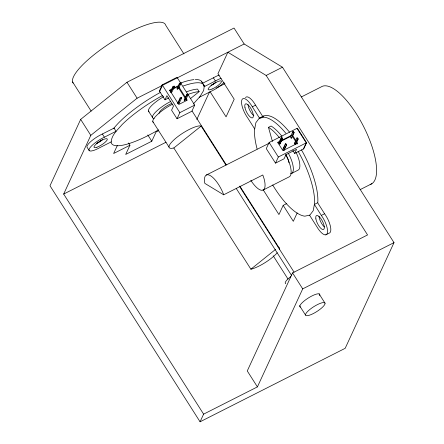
<?xml version="1.0" encoding="UTF-8"?>
<svg xmlns="http://www.w3.org/2000/svg" width="444" height="444" viewBox="0 0 444 444"><rect width="100%" height="100%" fill="white"/><g stroke="black" fill="none" stroke-linecap="round" stroke-linejoin="round"><path stroke-width="0.67" d="M158.486 129.87A54.668 13.714 -32.4 0 1 111.15 142.574C111.244 135.048 117.732 129.765 122.205 124.47A54.668 13.714 -32.4 0 1 162.798 95.36M201.326 81.285L204.296 85.947L203.652 90.504L199.883 96.681L193.24 104.057M285.853 133.3A54.668 19.231 63.1 0 0 264.23 117.205L259.179 118.304L255.866 122.705L254.501 130.098A54.668 19.231 63.1 0 0 257.109 148.99M80.658 119.397L49.994 185.764L200.066 421.8L345.177 348.318L394.006 242.635L282.467 67.205L244.167 43.989L234.027 28.044L126.967 82.257L80.658 119.397L90.798 135.348L63.675 194.056L203.607 414.141L200.066 421.8M117.388 145.371L113.636 153.502L129.937 145.244L128.488 142.968M129.937 145.244L125.691 154.434L151.781 141.225L156.027 132.035L158.441 130.814M164.985 99.828L166.894 95.693L173.487 106.055L171.578 110.19L177.023 118.759L191.864 111.244L194.694 105.117L177.028 77.334L162.188 84.848L159.357 90.976L164.985 99.828L168.698 97.946M159.662 91.453L162.493 85.326L177.334 77.811M170.435 92.013L172.91 86.652L174.215 85.992L174.52 86.469L172.039 91.83L170.735 92.491L173.216 87.129L174.52 86.469M177.594 87.002L178.127 85.842L173.282 88.295M179.432 83.35L176.956 88.711L177.261 89.189L178.566 88.528L181.041 83.167L180.736 82.689L179.432 83.35L179.737 83.827L177.261 89.189M179.909 84.477L180.736 82.689M177.633 103.335L180.109 97.974L181.413 97.314L181.718 97.791L179.243 103.152L177.939 103.813L180.414 98.451L181.718 97.791M186.63 94.672L184.155 100.033L184.46 100.511L185.764 99.85L188.239 94.489L187.934 94.011L186.63 94.672L186.935 95.149L184.46 100.511M177.023 118.759L179.853 112.632L194.694 105.117M196.814 119.442L209.535 91.914M294.672 153.43L303.718 148.845L306.549 142.718L297.319 128.205L269.114 142.485L266.283 148.612L275.513 163.131L284.071 158.797L285.98 154.662L296.581 149.295L294.672 153.43L292.824 150.527M281.291 137.44L278.815 142.796L279.626 144.072L280.12 143.828L282.595 138.467L281.785 137.19L281.291 137.44L282.107 138.711L279.626 144.072M280.131 140.765L281.785 137.19M275.513 163.131L278.344 157.004L306.549 142.718M285.348 143.817L282.872 149.178L283.683 150.455L284.171 150.205L286.652 144.844L285.836 143.567L285.348 143.817L286.158 145.094L283.683 150.455M283.638 148.335L284.737 145.954M292.868 131.574L290.393 136.935L291.203 138.212L291.691 137.962L294.172 132.606L293.356 131.33L292.868 131.574L293.678 132.85L291.203 138.212M292.535 133.117L293.356 131.33M294.45 143.318L296.925 137.956L297.413 137.707L298.224 138.983L295.748 144.344L295.26 144.594L294.45 143.318L294.938 143.068M295.216 142.474L296.315 140.088M295.26 144.594L297.735 139.233L298.224 138.983M303.424 148.995L306.255 142.868L297.025 128.349M286.813 203.524L283.178 205.367L278.932 214.557L263.076 189.616M297.18 212.954L293.318 221.312L283.178 205.367M210.19 91.869L226.068 116.839L234.199 99.24L217.954 73.693L227.861 52.248L266.161 75.463L367.56 234.948L292.563 272.927L247.269 370.945L257.409 386.896L203.607 414.141M257.409 386.896L302.703 288.872L394.006 242.635M113.525 128.66L114.03 128.1L116.062 131.291L104.246 137.263A13.664 3.43 -32.4 0 0 89.166 149.117A13.664 3.43 -32.4 0 0 100.055 147.519L111.25 141.875M90.798 135.348L137.107 98.207L162.421 85.387M190.509 98.568L199.145 91.642L197.519 89.089A39.044 9.796 -32.4 0 0 186.641 91.786M201.149 126.074L199.717 125.857A19.525 4.901 -32.4 0 0 176.657 137.535A19.525 4.901 -32.4 0 0 171.65 148.368L173.826 147.985L201.149 126.074L225.974 165.113M173.826 147.985L250.888 269.192L275.535 249.428M177.234 77.883L244.167 43.989M179.737 83.827L181.041 83.167M172.072 88.911L169.652 90.138L178.777 104.49L187.251 100.194L186.158 98.474M169.297 90.903L177.772 86.608M89.233 150.644L87.207 147.452A13.664 3.43 -32.4 0 1 102.22 134.071L114.03 128.1M186.935 95.149L188.239 94.489M216.467 87.923L224.919 83.644M199.378 97.242L211.189 91.27A13.664 3.43 -32.4 0 0 224.153 82.318M266.161 75.463L282.467 67.205M63.675 194.056L165.978 142.247M252.303 106.815L255.566 105.161L262.82 116.572L259.562 118.226L252.214 106.649A13.664 4.806 63.1 0 0 241.875 99.889A13.664 4.806 63.1 0 0 247.758 117.976L254.712 128.96M259.723 118.032L263.675 116.034M301.365 96.942L321.14 86.93A54.668 19.231 63.1 0 1 363.88 127.073A54.668 19.231 63.1 0 1 370.157 184.504M272.433 141.481L268.47 127.345L271.079 126.024A39.044 13.736 63.1 0 1 282.001 136.358M206.321 175.047L269.075 143.268M282.107 138.711L282.595 138.467M293.678 132.85L294.172 132.606M280.108 141.137L277.661 142.374L282.933 150.666L297.608 143.234L296.908 142.13M281.329 140.515L291.725 135.254M277.922 142.829L279.753 141.902M280.98 141.281L290.759 136.33M286.158 145.094L286.652 144.844M223.682 194.805L223.332 193.778A19.525 6.865 63.1 0 0 210.528 175.741A19.525 6.865 63.1 0 0 204.645 182.451L204.845 183.389L223.682 194.805L262.809 174.986L263.997 178.482A19.525 6.865 63.1 0 1 262.343 190.282A19.525 6.865 63.1 0 1 250.788 180.275M291.675 173.388L298.196 170.085A17.571 6.183 63.1 0 0 296.22 152.669M263.203 190.004L289.294 176.795A19.525 6.865 63.1 0 0 285.864 155.012M360.123 189.644L371.861 183.699M321.328 215.412L324.592 213.764L317.632 202.775L314.374 204.429L321.328 215.412A13.664 4.806 63.1 0 1 327.206 233.5A13.664 4.806 63.1 0 1 316.866 226.734L309.518 215.157M325.796 234.848L329.06 233.194A13.664 4.806 63.1 0 0 324.592 213.764M202.164 83.466L213.359 77.822A13.664 3.43 -32.4 0 1 219.108 75.119M221.134 78.305A13.664 3.43 -32.4 0 0 215.384 81.008L204.196 86.658L203.519 85.592M262.437 116.655L262.82 116.572M250.888 269.192L251.532 269.081A19.525 4.901 -32.4 0 0 277.234 252.747M278.216 247.28L278.638 247.341A19.525 4.901 -32.4 0 1 279.298 249.428M299.556 305.694L305.511 315.04M296.925 137.956L297.735 139.233M292.335 134.943L295.854 140.471M292.335 136.264L295.499 141.236M296.204 142.346L297.258 144M279.304 142.552L280.12 143.828M269.114 142.485L278.344 157.004M213.359 77.822L215.384 81.008M183.916 53.902L165.762 25.347A54.668 13.714 -32.4 0 0 113.509 41.026A54.668 13.714 -32.4 0 0 73.116 83.072M319.097 293.861L325.036 303.219A11.455 2.875 -32.4 0 1 310.994 314.635A11.455 2.875 -32.4 0 1 309.79 309.529A11.455 2.875 -32.4 0 1 325.036 303.219M178.86 86.991L185.431 97.325M178.871 88.328L186.536 100.388M178.26 88.051L178.566 88.528M192.069 110.989L226.262 164.768M240.015 186.402L279.409 248.363M239.366 186.119L294.056 272.139M292.563 272.927L302.703 288.872M172.91 86.652L173.216 87.129M180.109 97.974L180.414 98.451M236.402 188.694L291.464 275.302M178.938 102.675L179.243 103.152M273.177 255.755L288.056 279.154M162.188 84.848L179.853 112.632M148.385 110.972L152.442 117.349M152.797 121.551L169.02 147.069M126.967 82.257L137.107 98.207M147.797 134.959L151.781 141.225M72.616 81.974L91.142 111.111M102.364 134.01L104.39 137.202M255.566 105.161L255.478 104.995A13.664 4.806 63.1 0 0 245.493 97.586M262.942 116.356A54.668 19.231 63.1 0 1 289.566 132.201M301.498 149.906A54.668 19.231 63.1 0 1 317.793 202.625M253.857 115.679A7.809 2.747 63.1 0 1 248.024 104.534M324.364 226.945A7.809 2.747 63.1 0 1 319.008 216.245M216.012 82.201A7.809 1.959 -32.4 0 1 210.983 85.431M101.265 140.643A7.809 1.959 -32.4 0 1 97.253 143.024M113.658 128.527A54.668 13.714 -32.4 0 1 160.151 92.519M180.425 83.095A54.668 13.714 -32.4 0 1 193.95 79.637M195.31 79.548A54.668 13.714 -32.4 0 1 202.286 82.739M300.272 307.115A11.716 2.942 -32.4 0 1 309.324 297.375A11.716 2.942 -32.4 0 1 319.586 295.576M268.47 127.345A39.044 13.736 63.1 0 1 279.393 137.679M285.792 154.49A9.762 3.435 63.1 0 1 288.955 162.782M272.694 184.987A54.668 19.231 63.1 0 0 304.856 216.173L309.901 215.074L313.22 210.678L314.585 203.28A54.668 19.231 63.1 0 0 298.102 151.31M288.511 153.641A17.571 6.183 63.1 0 1 290.604 173.66M188.267 94.339A39.044 9.796 -32.4 0 1 199.145 91.642M153.569 122.577A19.525 4.901 -32.4 0 1 172.466 104.212M159.096 113.375A9.762 2.448 -32.4 0 1 171.284 103.624M183.172 86.019A54.668 13.714 -32.4 0 1 204.296 85.947M149.084 111.894A17.571 4.407 -32.4 0 1 163.781 96.62M102.52 139.571A7.809 1.959 -32.4 0 1 96.42 143.418M215.196 82.895A7.809 1.959 -32.4 0 1 211.76 85.02M154.151 118.515A17.571 4.407 -32.4 0 1 155.483 112.21A17.571 4.407 -32.4 0 1 170.624 101.498M285.742 283.705A11.455 2.875 -32.4 0 1 290.842 276.595M244.983 107.72A7.809 2.747 63.1 0 0 252.281 117.932A7.809 2.747 63.1 0 0 249.9 106.96A7.809 2.747 63.1 0 0 244.983 107.72M315.873 218.898A7.809 2.747 63.1 0 0 323.038 229.587A7.809 2.747 63.1 0 0 321.184 219.047A7.809 2.747 63.1 0 0 315.873 218.898M96.892 147.242A7.809 1.959 -32.4 0 0 107.309 139.472A7.809 1.959 -32.4 0 0 97.769 142.774A7.809 1.959 -32.4 0 0 96.892 147.242M212.115 89.016A7.809 1.959 -32.4 0 0 221.417 81.258A7.809 1.959 -32.4 0 0 210.822 85.82A7.809 1.959 -32.4 0 0 212.115 89.016"/></g></svg>
